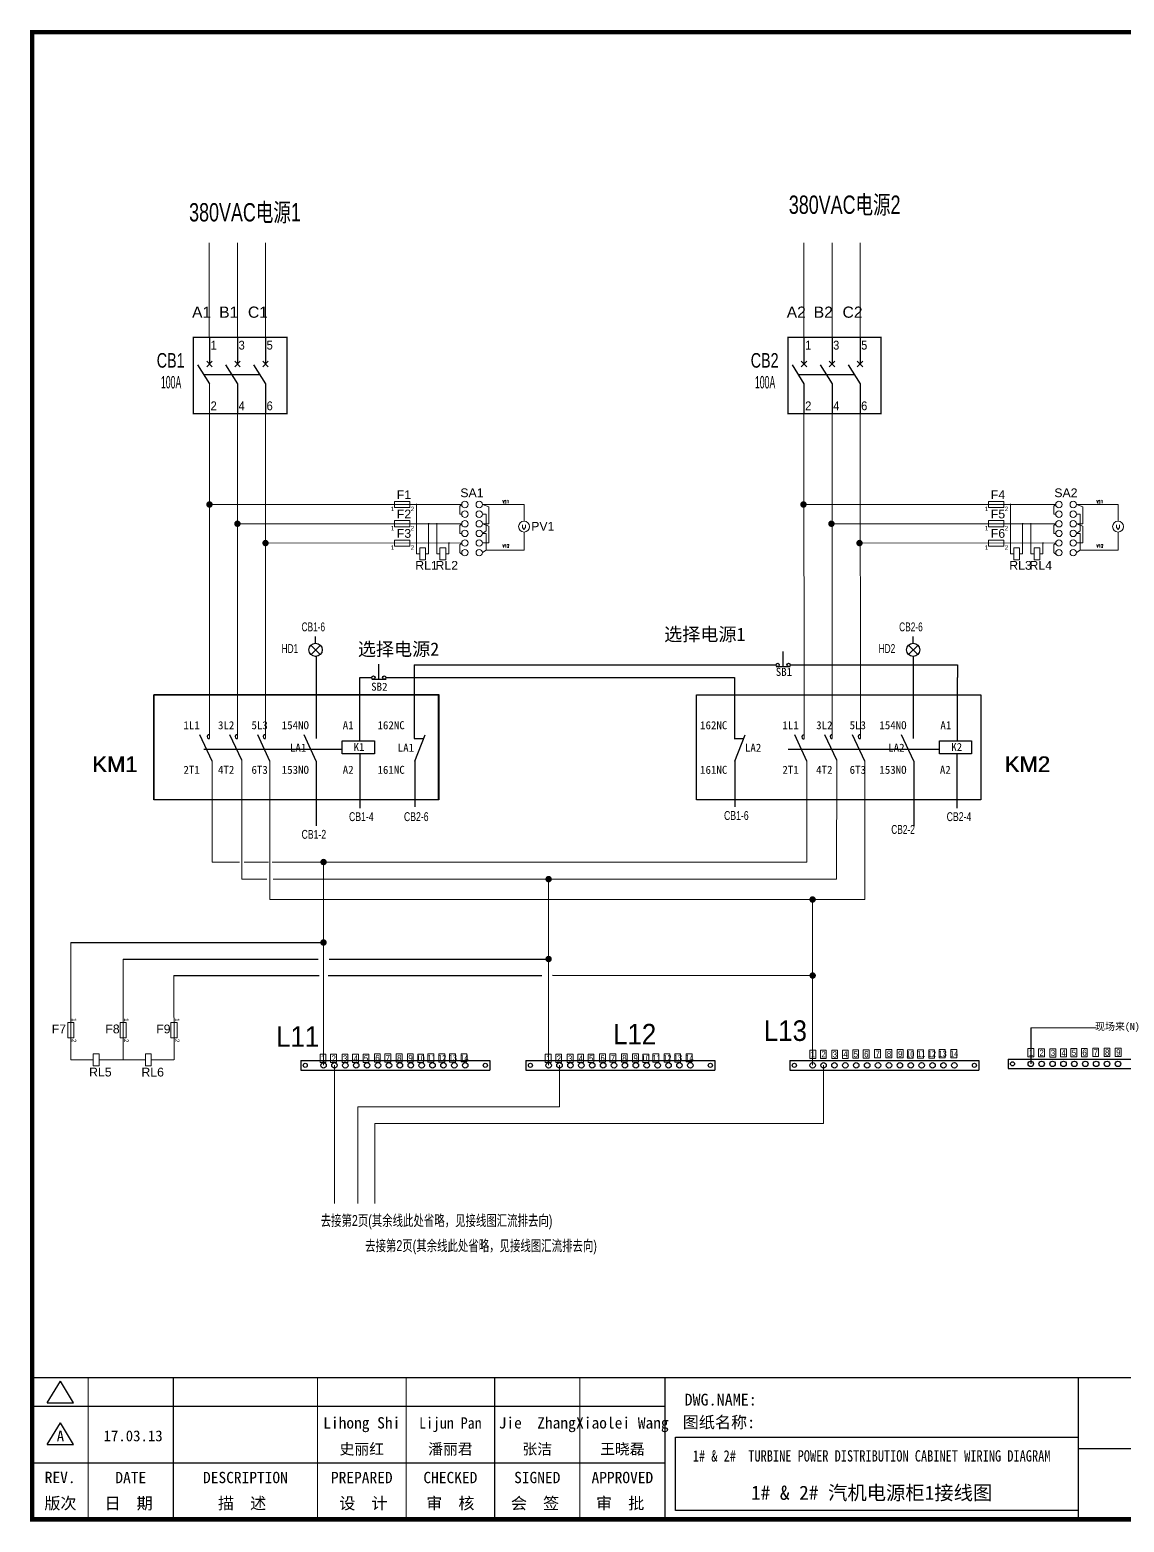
# Model space of a CAD drawing. Extents: x 81444 to 119867, y -54538 to -28747.
# Drawn here: x 91436 to 93753, y -41297 to -38135 of the extents above; entities that cross this region are included whole.
import ezdxf
from ezdxf.enums import TextEntityAlignment as Align
from ezdxf.lldxf.tags import DXFTag

# ---------------------------------------------------------------- set-up
doc = ezdxf.new("R2010")
doc.units = 0
doc.header["$LTSCALE"] = 100
doc.header["$MEASUREMENT"] = 0
for name, color, linetype in [('1', 9, 'Continuous'), ('t', 1, 'Continuous'), ('空气开关', 7, 'Continuous')]:
    doc.layers.add(name, color=color, linetype=linetype)
doc.layers.add('细实线', color=7, linetype='Continuous', lineweight=20)
doc.styles.add('HZ', font='arial.ttf', dxfattribs={"width": 0.7})
doc.styles.add('HZA', font='romans', dxfattribs={"width": 0.75, "bigfont": 'ams_dx'})
doc.styles.get("Standard").update_dxf_attribs({"font": ''})
doc.styles.get('Standard').set_extended_font_data('SimSun')
tags = doc.linetypes.add('WASTE', pattern=[0.375, 0.25, -0.125]).pattern_tags.tags
tags[6:7] = [DXFTag(74, 4), DXFTag(75, 0), DXFTag(340, '0'), DXFTag(46, 1.0), DXFTag(50, 0.0), DXFTag(44, 0.0), DXFTag(45, 0.0)]
tags[4:5] = [DXFTag(74, 4), DXFTag(75, 0), DXFTag(340, '0'), DXFTag(46, 1.0), DXFTag(50, 0.0), DXFTag(44, 0.0), DXFTag(45, 0.0)]

# ---------------------------------------------------------------- blocks, each defined once
blk = doc.blocks.new('图框')
at = {"color": 7}
for p, q in [((2215.6, -2851.6), (2215.6, -3151.6)), ((0, -2911.6), (1340.2, -2911.6)), ((2215.6, -3001.6), (3115.6, -3001.6)), ((0, -3031.6), (1340.2, -3031.6))]:
    blk.add_line(p, q, dxfattribs=at)
at = {"color": 7, "const_width": 3}
blk.add_lwpolyline([(4115.6, -2851.6), (0, -2851.6)], dxfattribs=at)
at = {"layer": 't', "color": 7}
for p, q in [((31.9, -2905), (59.9, -2859.1)), ((87.8, -2905), (59.9, -2859.1)), ((31.9, -2905), (87.8, -2905)), ((31.9, -2993), (59.9, -2947.1)), ((87.8, -2993), (59.9, -2947.1)), ((31.9, -2993), (87.8, -2993))]:
    blk.add_line(p, q, dxfattribs=at)
at = {"layer": 't', "color": 7, "const_width": 9.62}
blk.add_lwpolyline([(4115.6, -3151.6), (4115.6, 0), (0, 0), (0, -3151.6)], close=True, dxfattribs=at)
at = {"layer": 't', "color": 7, "const_width": 2.4}
for points in [[(118.8, -2852.8), (118.8, -3151.6)], [(299.1, -2852.8), (299.1, -3151.6)], [(604.4, -2852.8), (604.4, -3156.4)], [(792, -2852.8), (792, -3156.4)], [(979.6, -2852.8), (979.6, -3156.4)], [(1159.9, -2852.8), (1159.9, -3156.4)], [(1340.2, -2852.8), (1340.2, -3156.4)]]:
    blk.add_lwpolyline(points, dxfattribs=at)
at = {"color": 7, "flags": 8}
for tag, p, height in [('DWG.NAME:', (1381.6, -2910.4), 25), ('PROJECTNAME:', (3125.5, -2912.8), 24), ('PROJECTNAME：', (3339.1, -2913.1), 25), ('DWG.NO.:', (3128.2, -3030.4), 24), ('图纸编号', (3315.4, -3052.4), 24), ('FILENO.:', (3128.7, -3106.1), 24), ('文档号', (3317.7, -3124.1), 24)]:
    blk.add_attdef(tag, p, '', height=height, dxfattribs=at)
for tag, height, p in [('RENLIU', 24, (698.2, -2950.4)), ('SHUFENWANG', 24, (885.8, -2950.4)), ('FANGHOU', 24, (1069.7, -2950.4)), ('DANDANLI', 24, (1250, -2950.4)), ('A', 23, (59.9, -2974.9)), ('设计时间', 23, (213.9, -2974.9)), ('刘仁', 23, (698.2, -3002.2)), ('王姝芬', 23, (885.8, -3002.2)), ('侯方', 23, (1069.7, -3002.2)), ('李丹丹', 23, (1250, -3002.2)), ('#10STATIONONTROLCABINETCOVER', 30, (1777.9, -3017.2)), ('PAGEXOFX', 24, (3953.7, -3039.1)), ('REV.', 24, (59.4, -3063)), ('DATE', 24, (208.9, -3063)), ('DESCRIPTION', 24, (451.7, -3063)), ('PREPARED', 24, (698.2, -3063)), ('CHECKED', 24, (885.8, -3063)), ('SIGNED', 24, (1069.7, -3063)), ('APPROVED', 24, (1250, -3063)), ('图纸名称', 30, (1777.9, -3094.7)), ('第几页共几页', 24, (3953.7, -3114.1))]:
    blk.add_attdef(tag, text='', height=height, dxfattribs=at).set_placement(p, align=Align.MIDDLE)
for tag, p in [('图纸名称:', (1377.8, -2965.9)), ('项目名称：', (3121.6, -2984.3)), ('项目名称：', (3325, -2984.3))]:
    blk.add_attdef(tag, text='', height=25, dxfattribs=at).set_placement(p, align=Align.BOTTOM_LEFT)
at = {"color": 7, "width": 0.8, "flags": 8}
blk.add_attdef('HANGZHOUHOLLYSYSAUTOMATIONCO.,LTD.', text='', height=24, dxfattribs=at).set_placement((2770.1, -3045.7), align=Align.MIDDLE)
at = {"layer": 't', "color": 7}
for s, p in [('版次', (59.9, -3117.6)), ('日  期', (204.2, -3117.6)), ('描  述', (444.5, -3117.6)), ('设  计', (701.5, -3117.6)), ('审  核', (885.6, -3117.6)), ('会  签', (1065, -3117.6)), ('审  批', (1245.3, -3117.6))]:
    blk.add_text(s, height=25, dxfattribs=at).set_placement(p, align=Align.MIDDLE_CENTER)

msp = doc.modelspace()

# ---------------------------------------------------------------- linework, layer by layer
for p, q in [((91816, -38786), (91816, -38842.9)), ((91875.3, -38786), (91875.3, -38842.9)), ((91934.7, -38786.1), (91934.7, -38842.9)), ((93075.2, -38786), (93075.2, -38842.9)), ((93134.6, -38786), (93134.6, -38842.9)), ((93193.9, -38786.1), (93193.9, -38842.9)), ((91791, -38844.4), (91816, -38885.1)), ((91810.2, -38848.7), (91821.8, -38837.1)), ((91810.2, -38837.1), (91821.8, -38848.7)), ((91850.3, -38844.4), (91875.3, -38885.1)), ((91869.5, -38848.7), (91881.2, -38837.1)), ((91869.5, -38837.1), (91881.2, -38848.7)), ((91909.6, -38844.4), (91934.7, -38885.1)), ((91928.9, -38848.7), (91940.5, -38837.1)), ((91928.9, -38837.1), (91940.5, -38848.7)), ((93050.2, -38844.4), (93075.2, -38885.1)), ((93069.4, -38848.7), (93081.1, -38837.1)), ((93069.4, -38837.1), (93081.1, -38848.7)), ((93109.5, -38844.4), (93134.6, -38885.1)), ((93128.7, -38848.7), (93140.4, -38837.1)), ((93128.7, -38837.1), (93140.4, -38848.7)), ((93168.9, -38844.4), (93193.9, -38885.1)), ((93188.1, -38848.7), (93199.7, -38837.1)), ((93188.1, -38837.1), (93199.7, -38848.7)), ((91875.3, -38885.1), (91875.3, -38948.2)), ((91934.7, -38885.1), (91934.7, -38948.2)), ((93075.2, -38885.1), (93075.2, -38948.2)), ((93134.6, -38885.1), (93134.6, -38948.2)), ((93193.9, -38885.1), (93193.9, -38948.2)), ((92041, -39434.6), (92041, -39420.2)), ((93306.7, -39434.6), (93306.7, -39420.2)), ((92031, -39438.7), (92050.9, -39458.4)), ((92051, -39438.9), (92031.2, -39458.7)), ((92042, -39462.6), (92042, -39636.4)), ((93031.1, -39484.1), (93031.1, -39452.1)), ((93296.7, -39438.7), (93316.6, -39458.4)), ((93316.7, -39438.9), (93296.9, -39458.7)), ((93306.6, -39462.6), (93306.6, -39636.5)), ((92174.9, -39510.7), (92174.9, -39478.8)), ((92249.4, -39480.4), (92249.4, -39636.5)), ((92249.4, -39480.4), (93016, -39480.5)), ((93016.2, -39484.1), (93046.2, -39484.1)), ((93046.1, -39480.4), (93400.1, -39480.4)), ((93400.1, -39480.4), (93400.1, -39507.1)), ((92134.4, -39641.3), (92134.4, -39507.1)), ((92134.4, -39507.1), (92159.8, -39507.1)), ((92160, -39510.7), (92190, -39510.7)), ((92190, -39507.2), (92928.4, -39507.2)), ((92191.1, -39507.1), (92883.8, -39507.1)), ((92928.4, -39507.1), (92928.4, -39636.4)), ((93400.1, -39641.3), (93400.1, -39507.1)), ((91821.6, -39684.6), (91795.8, -39628.3)), ((91884.7, -39682), (91859.3, -39628.4)), ((91944.2, -39684.6), (91918.4, -39628.3)), ((92042.2, -39684.6), (92016.4, -39628.3)), ((92249.4, -39636.5), (92268.8, -39636.5)), ((92250.6, -39636.4), (92269.9, -39636.4)), ((92250.8, -39684.6), (92273.2, -39628.3)), ((92927.2, -39636.5), (92946.6, -39636.5)), ((92928.4, -39636.4), (92947.7, -39636.4)), ((92928.6, -39684.6), (92951, -39628.3)), ((93081.5, -39684.7), (93055.6, -39628.4)), ((93144.5, -39682), (93119.3, -39628.8)), ((93204.1, -39684.7), (93178.3, -39628.4)), ((93307.9, -39684.6), (93282.1, -39628.3)), ((92042.2, -39684.6), (92042.2, -39821.2)), ((92134.4, -39669), (92134.4, -39783.9)), ((92250.8, -39684.6), (92250.8, -39781.1)), ((92928.6, -39684.6), (92928.6, -39781.5)), ((93307.9, -39684.6), (93307.9, -39822.4)), ((93399, -39669), (93399, -39784)), ((93555.5, -40249.7), (93555.5, -40325.9))]:
    msp.add_line(p, q)
at = {"color": 7, "lineweight": 15}
for p, q in [((92350.3, -39140.5), (92346.6, -39144)), ((92346.6, -39144), (92346.6, -39160.9)), ((92394.4, -39140.5), (92407.8, -39145.7)), ((92394.4, -39140.5), (92439.4, -39140.5)), ((92407.8, -39145.7), (92407.8, -39181.3)), ((92444.6, -39140.5), (92482.3, -39140.5)), ((92482.3, -39140.5), (92482.3, -39176)), ((93608.4, -39140.5), (93604.6, -39144)), ((93604.6, -39144), (93604.6, -39160.9)), ((93652.4, -39140.5), (93665.9, -39145.7)), ((93652.4, -39140.5), (93697.4, -39140.5)), ((93665.9, -39145.7), (93665.9, -39181.3)), ((93702.7, -39140.5), (93740.3, -39140.5)), ((93740.3, -39140.5), (93740.3, -39176)), ((92350.3, -39160.9), (92346.6, -39160.9)), ((92350.3, -39181.3), (92346.6, -39184.8)), ((92394.4, -39160.9), (92402.4, -39160.9)), ((92394.4, -39181.3), (92407.8, -39186.5)), ((92394.4, -39181.3), (92407.8, -39181.3)), ((92402.4, -39160.9), (92402.4, -39196.6)), ((93608.4, -39160.9), (93604.6, -39160.9)), ((93608.4, -39181.3), (93604.6, -39184.8)), ((93652.4, -39160.9), (93660.4, -39160.9)), ((93652.4, -39181.3), (93665.9, -39186.5)), ((93652.4, -39181.3), (93665.9, -39181.3)), ((93660.4, -39160.9), (93660.4, -39196.6)), ((92346.6, -39184.8), (92346.6, -39201.7)), ((92350.3, -39201.7), (92346.6, -39201.7)), ((92402.4, -39196.6), (92394.4, -39201.7)), ((92394.4, -39201.7), (92402.4, -39201.7)), ((92402.4, -39201.7), (92402.4, -39237.4)), ((92407.8, -39186.5), (92407.8, -39222.1)), ((92479, -39183.8), (92479, -39189.6)), ((92479, -39189.6), (92482.2, -39193.6)), ((92482.2, -39193.6), (92485.5, -39189.6)), ((92482.3, -39199), (92482.3, -39237.4)), ((92485.5, -39189.6), (92485.5, -39183.8)), ((93604.6, -39184.8), (93604.6, -39201.7)), ((93608.4, -39201.7), (93604.6, -39201.7)), ((93660.4, -39196.6), (93652.4, -39201.7)), ((93652.4, -39201.7), (93660.4, -39201.7)), ((93660.4, -39201.7), (93660.4, -39237.4)), ((93665.9, -39186.5), (93665.9, -39222.1)), ((93737, -39183.8), (93737, -39189.6)), ((93737, -39189.6), (93740.3, -39193.6)), ((93740.3, -39193.6), (93743.6, -39189.6)), ((93740.3, -39199), (93740.3, -39237.4)), ((93743.6, -39189.6), (93743.6, -39183.8)), ((92350.3, -39222.1), (92346.6, -39225.7)), ((92346.6, -39225.7), (92346.6, -39242.6)), ((92394.4, -39222.1), (92407.8, -39222.1)), ((92402.4, -39237.4), (92394.4, -39242.6)), ((92402.4, -39237.4), (92439.4, -39237.4)), ((92439.4, -39237.4), (92482.3, -39237.4)), ((93608.4, -39222.1), (93604.6, -39225.7)), ((93604.6, -39225.7), (93604.6, -39242.6)), ((93652.4, -39222.1), (93665.9, -39222.1)), ((93660.4, -39237.4), (93652.4, -39242.6)), ((93660.4, -39237.4), (93697.4, -39237.4)), ((93697.4, -39237.4), (93740.3, -39237.4))]:
    msp.add_line(p, q, dxfattribs=at)
at = {"ltscale": 5}
for p, q in [((92444.6, -39140.5), (92439.4, -39140.5)), ((93702.7, -39140.5), (93697.4, -39140.5))]:
    msp.add_line(p, q, dxfattribs=at)
at = {"color": 3, "lineweight": 15}
for p, q in [((91875.4, -39181.3), (92350.3, -39181.3)), ((93133.4, -39181.3), (93608.4, -39181.3))]:
    msp.add_line(p, q, dxfattribs=at)
at = {"color": 1, "lineweight": 15}
for p, q in [((91934.7, -39222.2), (92350.3, -39222.1)), ((93192.7, -39222.2), (93608.4, -39222.1))]:
    msp.add_line(p, q, dxfattribs=at)
at = {"linetype": 'WASTE', "ltscale": 4}
for p, q in [((91804.2, -39659), (92095.9, -39659)), ((93041.9, -39659), (93361.6, -39659))]:
    msp.add_line(p, q, dxfattribs=at)
at = {"color": 2}
msp.add_line((91522.5, -40068.8), (92057.6, -40068.7), dxfattribs=at)
at = {"color": 3}
for p, q in [((91633.5, -40103.8), (92046.1, -40103.8)), ((92069.9, -40103.8), (92534.4, -40103.7))]:
    msp.add_line(p, q, dxfattribs=at)
at = {"color": 1}
for p, q in [((91741, -40138.9), (92048.3, -40138.8)), ((92067.7, -40138.8), (92519.9, -40138.8)), ((92542.5, -40137.8), (93090.2, -40138.7))]:
    msp.add_line(p, q, dxfattribs=at)
at = {"color": 6}
for p, q in [((92009.7, -40319), (92409.7, -40319)), ((92009.7, -40319), (92009.7, -40339)), ((92409.7, -40319), (92409.7, -40339)), ((92486.4, -40319), (92886.4, -40319)), ((92486.4, -40319), (92486.4, -40339)), ((92886.4, -40319), (92886.4, -40339)), ((92886.4, -40319), (92886.4, -40339)), ((93045.6, -40319), (93445.6, -40319)), ((93045.6, -40319), (93045.6, -40339)), ((93445.6, -40319), (93445.6, -40339)), ((93445.6, -40319), (93445.6, -40339)), ((93507.5, -40315.9), (93907.5, -40315.9)), ((93507.5, -40315.9), (93507.5, -40335.9)), ((92009.7, -40339), (92409.7, -40339)), ((92486.4, -40339), (92886.4, -40339)), ((93045.6, -40339), (93445.6, -40339)), ((93507.5, -40335.9), (93907.5, -40335.9))]:
    msp.add_line(p, q, dxfattribs=at)
at = {"color": 4, "linetype": 'WASTE'}
for points in [[(91698.1, -39543.6), (92300.6, -39543.6), (92300.6, -39766.6), (91698.1, -39766.6)], [(91699.2, -39543.5), (92301.7, -39543.5), (92301.7, -39766.5), (91699.2, -39766.5)], [(92847.4, -39543.6), (93449.9, -39543.6), (93449.9, -39766.6), (92847.4, -39766.6)]]:
    msp.add_lwpolyline(points, close=True, dxfattribs=at)
for points in [[(92097.4, -39641.3), (92165.7, -39641.3), (92165.7, -39669), (92097.4, -39669)], [(93362, -39641.3), (93430.3, -39641.3), (93430.3, -39669), (93362, -39669)]]:
    msp.add_lwpolyline(points, close=True)
at = {"color": 1}
msp.add_lwpolyline([(92803.1, -41117.1), (93655.6, -41117.1), (93655.6, -41272.1), (92803.1, -41272.1)], close=True, dxfattribs=at)
at = {"color": 7, "lineweight": 15}
for centre, radius in [((92357.2, -39140.5), 6.88), ((92387.5, -39140.5), 6.88), ((93615.3, -39140.5), 6.88), ((93645.5, -39140.5), 6.88), ((92357.2, -39160.9), 6.88), ((92357.2, -39181.3), 6.88), ((92387.5, -39160.9), 6.88), ((92387.5, -39181.3), 6.88), ((92482.3, -39187.5), 11.5), ((93615.3, -39160.9), 6.88), ((93615.3, -39181.3), 6.88), ((93645.5, -39160.9), 6.88), ((93645.5, -39181.3), 6.88), ((93740.3, -39187.5), 11.5), ((92357.2, -39201.7), 6.88), ((92387.5, -39201.7), 6.88), ((93615.3, -39201.7), 6.88), ((93645.5, -39201.7), 6.88), ((92357.2, -39222.1), 6.88), ((92357.2, -39242.6), 6.88), ((92387.5, -39222.1), 6.88), ((92387.5, -39242.6), 6.88), ((93615.3, -39222.1), 6.88), ((93615.3, -39242.6), 6.88), ((93645.5, -39222.1), 6.88), ((93645.5, -39242.6), 6.88)]:
    msp.add_circle(centre, radius, dxfattribs=at)
for centre, radius in [((92040.9, -39448.6), 14), ((93306.6, -39448.6), 14), ((93019.5, -39480.5), 3.52), ((93042.6, -39480.5), 3.52), ((92163.4, -39507.2), 3.52), ((92186.4, -39507.2), 3.52)]:
    msp.add_circle(centre, radius)
at = {"color": 6}
for centre, radius in [((93555.5, -40325.9), 5.81), ((93578.6, -40325.9), 5.81), ((93578.6, -40325.9), 5.81), ((93601.7, -40325.9), 5.81), ((93601.7, -40325.9), 5.81), ((93624.8, -40325.9), 5.81), ((93624.8, -40325.9), 5.81), ((93647.9, -40325.9), 5.81), ((93647.9, -40325.9), 5.81), ((93671, -40325.9), 5.81), ((93671, -40325.9), 5.81), ((93694, -40325.9), 5.81), ((93694, -40325.9), 5.81), ((93717.1, -40325.9), 5.81), ((93717.1, -40325.9), 5.81), ((93740.2, -40325.9), 5.81), ((93740.2, -40325.9), 5.81), ((92019, -40329), 4.36), ((92019, -40329), 4.36), ((92057.7, -40329), 5.81), ((92080.8, -40329), 5.81), ((92080.8, -40329), 5.81), ((92103.8, -40329), 5.81), ((92103.8, -40329), 5.81), ((92126.9, -40329), 5.81), ((92126.9, -40329), 5.81), ((92150, -40329), 5.81), ((92150, -40329), 5.81), ((92173.1, -40329), 5.81), ((92173.1, -40329), 5.81), ((92196.2, -40329), 5.81), ((92196.2, -40329), 5.81), ((92219.3, -40329), 5.81), ((92219.3, -40329), 5.81), ((92242.4, -40329), 5.81), ((92242.4, -40329), 5.81), ((92265.5, -40329), 5.81), ((92265.5, -40329), 5.81), ((92288.5, -40329), 5.81), ((92288.5, -40329), 5.81), ((92311.6, -40329), 5.81), ((92311.6, -40329), 5.81), ((92334.7, -40329), 5.81), ((92334.7, -40329), 5.81), ((92357.8, -40329), 5.81), ((92400.3, -40329), 4.36), ((92400.3, -40329), 4.36), ((92495.8, -40329), 4.36), ((92495.8, -40329), 4.36), ((92534.4, -40329), 5.81), ((92557.5, -40329), 5.81), ((92557.5, -40329), 5.81), ((92580.6, -40329), 5.81), ((92580.6, -40329), 5.81), ((92603.7, -40329), 5.81), ((92603.7, -40329), 5.81), ((92626.8, -40329), 5.81), ((92626.8, -40329), 5.81), ((92649.9, -40329), 5.81), ((92649.9, -40329), 5.81), ((92672.9, -40329), 5.81), ((92672.9, -40329), 5.81), ((92696, -40329), 5.81), ((92696, -40329), 5.81), ((92719.1, -40329), 5.81), ((92719.1, -40329), 5.81), ((92742.2, -40329), 5.81), ((92742.2, -40329), 5.81), ((92765.3, -40329), 5.81), ((92765.3, -40329), 5.81), ((92788.4, -40329), 5.81), ((92788.4, -40329), 5.81), ((92811.5, -40329), 5.81), ((92811.5, -40329), 5.81), ((92834.6, -40329), 5.81), ((92877, -40329), 4.36), ((92877, -40329), 4.36), ((93054.9, -40329), 4.36), ((93054.9, -40329), 4.36), ((93093.6, -40329), 5.81), ((93116.7, -40329), 5.81), ((93116.7, -40329), 5.81), ((93139.7, -40329), 5.81), ((93139.7, -40329), 5.81), ((93162.8, -40329), 5.81), ((93162.8, -40329), 5.81), ((93185.9, -40329), 5.81), ((93185.9, -40329), 5.81), ((93209, -40329), 5.81), ((93209, -40329), 5.81), ((93232.1, -40329), 5.81), ((93232.1, -40329), 5.81), ((93255.2, -40329), 5.81), ((93255.2, -40329), 5.81), ((93278.3, -40329), 5.81), ((93278.3, -40329), 5.81), ((93301.4, -40329), 5.81), ((93301.4, -40329), 5.81), ((93324.4, -40329), 5.81), ((93324.4, -40329), 5.81), ((93347.5, -40329), 5.81), ((93347.5, -40329), 5.81), ((93370.6, -40329), 5.81), ((93370.6, -40329), 5.81), ((93393.7, -40329), 5.81), ((93436.2, -40329), 4.36), ((93436.2, -40329), 4.36), ((93516.9, -40325.9), 4.36), ((93516.9, -40325.9), 4.36)]:
    msp.add_circle(centre, radius, dxfattribs=at)
for centre in [(91815.4, -39632.4), (91874.8, -39632.4), (91934.1, -39632.4), (93074.7, -39633.2), (93134.6, -39632.5), (93194, -39632.4)]:
    msp.add_arc(centre, 4.15, 81.3124, 278.6876)
at = {"layer": '空气开关'}
for p, q in [((91803.5, -38864.7), (91922.2, -38864.7)), ((93062.7, -38864.7), (93181.4, -38864.7))]:
    msp.add_line(p, q, dxfattribs=at)
at = {"layer": '空气开关', "const_width": 2.5}
for points in [[(91782, -38786.1), (91980.2, -38786.1), (91980.2, -38948.2), (91782, -38948.2)], [(93041.2, -38786.1), (93238.2, -38786.1), (93238.2, -38948.2), (93041.2, -38948.2)]]:
    msp.add_lwpolyline(points, close=True, dxfattribs=at)
at = {"layer": '细实线', "color": 2}
for p, q in [((91815.8, -38585.8), (91815.8, -38785.9)), ((93075, -38585.8), (93075, -38785.9)), ((91816, -38948.2), (91816.1, -39636.5)), ((93075.2, -38948.2), (93075.3, -39637.3)), ((92350.3, -39140.5), (91816, -39140.5)), ((93608.4, -39140.5), (93074.1, -39140.5)), ((91821.6, -39684.7), (91821.6, -39898.2)), ((93081.5, -39684.7), (93081.5, -39898.2)), ((91879.7, -39898.2), (91821.6, -39898.2)), ((91941, -39898.2), (91889.3, -39898.2)), ((92598.1, -39898.2), (91948.8, -39898.2)), ((92057.7, -40329), (92057.6, -39898.2)), ((93081.5, -39898.2), (92598.9, -39898.2)), ((91522.5, -40068.8), (91522.5, -40317.4)), ((92080.8, -40329), (92080.8, -40621.9))]:
    msp.add_line(p, q, dxfattribs=at)
at = {"layer": '细实线', "color": 3}
for p, q in [((91875.3, -38585.7), (91875.3, -38785.9)), ((93134.6, -38585.7), (93134.6, -38785.9)), ((91875.3, -38948.2), (91875.4, -39636.5)), ((93134.6, -38948.2), (93135.2, -39636.6)), ((91884.7, -39682), (91884.6, -39934.4)), ((93144.5, -39682), (93144.4, -39934.4)), ((91937.5, -39934.4), (91884.6, -39934.4)), ((92598.9, -39934.4), (91951.3, -39934.4)), ((92534.4, -40329), (92534.4, -39934.4)), ((93144.4, -39934.4), (92598.9, -39934.4)), ((91633.5, -40103.8), (91633.4, -40317.4)), ((92557.5, -40329), (92557.5, -40417.3)), ((92557.5, -40417.3), (92130.3, -40417.3)), ((92130.3, -40417.3), (92130.3, -40621.9))]:
    msp.add_line(p, q, dxfattribs=at)
at = {"layer": '细实线', "color": 1}
for p, q in [((91934.7, -38585.9), (91934.7, -38786.1)), ((93193.9, -38585.9), (93193.9, -38786.1)), ((91934.7, -38948.2), (91934.8, -39635.9)), ((93193.9, -38948.2), (93194.6, -39636.5)), ((91944.2, -39684.7), (91944.2, -39977.6)), ((93204.1, -39684.7), (93204.1, -39977.6)), ((92598.8, -39977.6), (91944.2, -39977.6)), ((93204.1, -39977.6), (92598.9, -39977.6)), ((93093.6, -40329), (93093.5, -39977.6)), ((91741, -40138.9), (91741.1, -40317.5)), ((93116.7, -40329), (93116.7, -40452.3)), ((93116.7, -40452.3), (92166.6, -40452.3)), ((92166.6, -40452.3), (92166.6, -40621.9))]:
    msp.add_line(p, q, dxfattribs=at)
at = {"layer": '细实线', "color": 0}
for p, q in [((91816, -38885.1), (91816, -38948.2)), ((92280.3, -39245.3), (92280.3, -39181.3)), ((93538.3, -39245.3), (93538.3, -39181.3)), ((92323.2, -39245.3), (92323.2, -39222.1)), ((93581.2, -39245.3), (93581.2, -39222.1)), ((91633.4, -40317.4), (91582.2, -40317.4)), ((91741, -40317.5), (91693, -40317.4))]:
    msp.add_line(p, q, dxfattribs=at)
at = {"layer": '细实线', "color": 7}
for p, q in [((92254.4, -39140.5), (92254.4, -39245.3)), ((93512.5, -39140.5), (93512.5, -39245.3)), ((92297.8, -39181.4), (92297.8, -39245.3)), ((93555.8, -39181.4), (93555.8, -39245.3))]:
    msp.add_line(p, q, dxfattribs=at)
at = {"layer": '细实线'}
for p, q in [((92261.5, -39245.3), (92254.4, -39245.3)), ((92280.3, -39245.3), (92273.7, -39245.3)), ((92304.3, -39245.3), (92297.8, -39245.3)), ((92323.2, -39245.3), (92316.6, -39245.3)), ((92346.6, -39242.6), (92352.8, -39247.8)), ((93519.5, -39245.3), (93512.5, -39245.3)), ((93538.3, -39245.3), (93531.8, -39245.3)), ((93562.4, -39245.3), (93555.8, -39245.3)), ((93581.2, -39245.3), (93574.6, -39245.3)), ((93604.6, -39242.6), (93610.8, -39247.8)), ((93693.7, -40249.7), (93555.5, -40249.7)), ((91569.9, -40317.4), (91522.5, -40317.4)), ((91680.8, -40317.4), (91633.4, -40317.4))]:
    msp.add_line(p, q, dxfattribs=at)
at = {"layer": '细实线', "color": 7}
for points, const_width in [([(91812.7, -39140.5, 1), (91819.5, -39140.5, 1)], 6.8), ([(92254.4, -39141.3, 1), (92254.4, -39139.6, 1)], 1.69), ([(93070.7, -39140.5, 1), (93077.5, -39140.5, 1)], 6.8), ([(93512.5, -39141.3, 1), (93512.5, -39139.6, 1)], 1.69), ([(91872, -39181.3, 1), (91878.8, -39181.3, 1)], 6.8), ([(92280.3, -39182.2, 1), (92280.3, -39180.5, 1)], 1.69), ([(92297.8, -39182.3, 1), (92297.8, -39180.6, 1)], 1.69), ([(93130, -39181.3, 1), (93136.8, -39181.3, 1)], 6.8), ([(93538.3, -39182.2, 1), (93538.3, -39180.5, 1)], 1.69), ([(93555.8, -39182.3, 1), (93555.8, -39180.6, 1)], 1.69), ([(91931.4, -39222.2, 1), (91938.2, -39222.2, 1)], 6.8), ([(92323.2, -39223, 1), (92323.2, -39221.3, 1)], 1.69), ([(93189.4, -39222.2, 1), (93196.2, -39222.2, 1)], 6.8), ([(93581.2, -39223, 1), (93581.2, -39221.3, 1)], 1.69), ([(92054.3, -39898.2, 1), (92061.1, -39898.2, 1)], 6.8), ([(92531, -39934.4, 1), (92537.8, -39934.4, 1)], 6.8), ([(93090.1, -39977.6, 1), (93096.9, -39977.6, 1)], 6.8), ([(92054.3, -40068.7, 1), (92061.1, -40068.7, 1)], 6.8), ([(92531, -40103.7, 1), (92537.8, -40103.7, 1)], 6.8), ([(93090.2, -40138.7, 1), (93097, -40138.7, 1)], 6.8)]:
    msp.add_lwpolyline(points, format="xyb", close=True, dxfattribs=dict(at, const_width=const_width))
at = {"layer": '细实线', "color": 0}
for points in [[(92208.1, -39133.9), (92240.2, -39133.9), (92240.2, -39147.1), (92208.1, -39147.1)], [(93466.1, -39133.9), (93498.3, -39133.9), (93498.3, -39147.1), (93466.1, -39147.1)], [(92208.1, -39174.7), (92240.2, -39174.7), (92240.2, -39187.9), (92208.1, -39187.9)], [(93466.1, -39174.7), (93498.3, -39174.7), (93498.3, -39187.9), (93466.1, -39187.9)], [(92208.1, -39215.8), (92240.2, -39215.8), (92240.2, -39229), (92208.1, -39229)], [(93466.1, -39215.8), (93498.3, -39215.8), (93498.3, -39229), (93466.1, -39229)], [(91529.1, -40238.4), (91529.1, -40270.5), (91515.9, -40270.5), (91515.9, -40238.4)], [(91639.9, -40238.4), (91639.9, -40270.5), (91626.7, -40270.5), (91626.7, -40238.4)], [(91747.6, -40238.4), (91747.6, -40270.5), (91734.4, -40270.5), (91734.4, -40238.4)]]:
    msp.add_lwpolyline(points, close=True, dxfattribs=at)
at = {"layer": '细实线'}
for points in [[(92261.5, -39232.6), (92261.5, -39258), (92273.7, -39258), (92273.7, -39232.6)], [(92304.3, -39232.6), (92304.3, -39258), (92316.6, -39258), (92316.6, -39232.6)], [(93519.5, -39232.6), (93519.5, -39258), (93531.8, -39258), (93531.8, -39232.6)], [(93562.4, -39232.6), (93562.4, -39258), (93574.6, -39258), (93574.6, -39232.6)], [(91582.2, -40304.6), (91582.2, -40330.1), (91569.9, -40330.1), (91569.9, -40304.6)], [(91693, -40304.7), (91693, -40330.2), (91680.8, -40330.2), (91680.8, -40304.7)]]:
    msp.add_lwpolyline(points, close=True, dxfattribs=at)
at = {"layer": '细实线', "color": 7}
for points in [[(92050.4, -40305.3), (92062.9, -40305.3), (92062.9, -40322.9), (92050.4, -40322.9)], [(92072.8, -40305.5), (92085.3, -40305.5), (92085.3, -40323.1), (92072.8, -40323.1)], [(92096.9, -40305.7), (92109.3, -40305.7), (92109.3, -40323.3), (92096.9, -40323.3)], [(92119.4, -40305.6), (92131.8, -40305.6), (92131.8, -40323.1), (92119.4, -40323.1)], [(92141.3, -40305.1), (92153.7, -40305.1), (92153.7, -40322.7), (92141.3, -40322.7)], [(92165.4, -40304.5), (92177.9, -40304.5), (92177.9, -40322.1), (92165.4, -40322.1)], [(92187.5, -40304.6), (92200, -40304.6), (92200, -40322.1), (92187.5, -40322.1)], [(92211.6, -40304.6), (92224.1, -40304.6), (92224.1, -40322.2), (92211.6, -40322.2)], [(92235.4, -40304.6), (92247.8, -40304.6), (92247.8, -40322.1), (92235.4, -40322.1)], [(92257.1, -40305.2), (92269.6, -40305.2), (92269.6, -40322.8), (92257.1, -40322.8)], [(92278.6, -40304.8), (92291.1, -40304.8), (92291.1, -40322.4), (92278.6, -40322.4)], [(92302.1, -40304.8), (92314.5, -40304.8), (92314.5, -40322.4), (92302.1, -40322.4)], [(92324.6, -40304.4), (92337.1, -40304.4), (92337.1, -40322), (92324.6, -40322)], [(92348.9, -40304.3), (92361.4, -40304.3), (92361.4, -40321.8), (92348.9, -40321.8)], [(92527.2, -40305.3), (92539.6, -40305.3), (92539.6, -40322.9), (92527.2, -40322.9)], [(92549.6, -40305.5), (92562, -40305.5), (92562, -40323.1), (92549.6, -40323.1)], [(92573.6, -40305.7), (92586.1, -40305.7), (92586.1, -40323.3), (92573.6, -40323.3)], [(92596.1, -40305.6), (92608.6, -40305.6), (92608.6, -40323.1), (92596.1, -40323.1)], [(92618, -40305.1), (92630.5, -40305.1), (92630.5, -40322.7), (92618, -40322.7)], [(92642.2, -40304.5), (92654.6, -40304.5), (92654.6, -40322.1), (92642.2, -40322.1)], [(92664.3, -40304.6), (92676.7, -40304.6), (92676.7, -40322.1), (92664.3, -40322.1)], [(92688.4, -40304.6), (92700.8, -40304.6), (92700.8, -40322.2), (92688.4, -40322.2)], [(92712.1, -40304.6), (92724.6, -40304.6), (92724.6, -40322.1), (92712.1, -40322.1)], [(92733.9, -40305.2), (92746.3, -40305.2), (92746.3, -40322.8), (92733.9, -40322.8)], [(92755.4, -40304.8), (92767.8, -40304.8), (92767.8, -40322.4), (92755.4, -40322.4)], [(92778.8, -40304.8), (92791.3, -40304.8), (92791.3, -40322.4), (92778.8, -40322.4)], [(92801.4, -40304.4), (92813.8, -40304.4), (92813.8, -40322), (92801.4, -40322)], [(92825.7, -40304.3), (92838.1, -40304.3), (92838.1, -40321.8), (92825.7, -40321.8)], [(93087.6, -40296.6), (93100.1, -40296.6), (93100.1, -40314.2), (93087.6, -40314.2)], [(93110.1, -40296.8), (93122.5, -40296.8), (93122.5, -40314.4), (93110.1, -40314.4)], [(93134.1, -40297), (93146.5, -40297), (93146.5, -40314.6), (93134.1, -40314.6)], [(93156.6, -40296.8), (93169, -40296.8), (93169, -40314.4), (93156.6, -40314.4)], [(93178.5, -40296.4), (93190.9, -40296.4), (93190.9, -40314), (93178.5, -40314)], [(93200.8, -40296.2), (93213.3, -40296.2), (93213.3, -40313.8), (93200.8, -40313.8)], [(93224.8, -40295.8), (93237.2, -40295.8), (93237.2, -40313.4), (93224.8, -40313.4)], [(93248.8, -40295.8), (93261.3, -40295.8), (93261.3, -40313.4), (93248.8, -40313.4)], [(93272.6, -40295.8), (93285, -40295.8), (93285, -40313.4), (93272.6, -40313.4)], [(93294.3, -40296.5), (93306.8, -40296.5), (93306.8, -40314.1), (93294.3, -40314.1)], [(93315.8, -40296.1), (93328.3, -40296.1), (93328.3, -40313.6), (93315.8, -40313.6)], [(93339.3, -40296.1), (93351.7, -40296.1), (93351.7, -40313.6), (93339.3, -40313.6)], [(93361.8, -40295.7), (93374.3, -40295.7), (93374.3, -40313.2), (93361.8, -40313.2)], [(93386.1, -40295.5), (93398.6, -40295.5), (93398.6, -40313.1), (93386.1, -40313.1)], [(93549.6, -40293.5), (93562, -40293.5), (93562, -40311.1), (93549.6, -40311.1)], [(93572, -40293.7), (93584.5, -40293.7), (93584.5, -40311.2), (93572, -40311.2)], [(93596, -40293.9), (93608.5, -40293.9), (93608.5, -40311.4), (93596, -40311.4)], [(93618.5, -40293.7), (93631, -40293.7), (93631, -40311.3), (93618.5, -40311.3)], [(93640.4, -40293.3), (93652.9, -40293.3), (93652.9, -40310.9), (93640.4, -40310.9)], [(93662.8, -40293.1), (93675.2, -40293.1), (93675.2, -40310.7), (93662.8, -40310.7)], [(93686.7, -40292.7), (93699.2, -40292.7), (93699.2, -40310.3), (93686.7, -40310.3)], [(93710.8, -40292.7), (93723.2, -40292.7), (93723.2, -40310.3), (93710.8, -40310.3)], [(93734.5, -40292.7), (93747, -40292.7), (93747, -40310.3), (93734.5, -40310.3)]]:
    msp.add_lwpolyline(points, close=True, dxfattribs=at)

# ---------------------------------------------------------------- block references
at = {"color": 1}
ref = msp.add_blockref('图框', (91440.6, -38139.5), dxfattribs=at)
ref.add_attrib('图纸名称', '1# & 2# 汽机电源柜1接线图', dxfattribs={"color": 7, "height": 30, "flags": 8}).set_placement((93218.5, -41234.2), align=Align.MIDDLE)
ref.add_attrib('刘仁', '史丽红', dxfattribs={"color": 7, "height": 23, "flags": 8}).set_placement((92138.7, -41141.7), align=Align.MIDDLE)
ref.add_attrib('王姝芬', '潘丽君', dxfattribs={"color": 7, "height": 23, "flags": 8}).set_placement((92326.3, -41141.7), align=Align.MIDDLE)
ref.add_attrib('侯方', '张洁', dxfattribs={"color": 7, "height": 23, "flags": 8}).set_placement((92510.3, -41141.7), align=Align.MIDDLE)
ref.add_attrib('李丹丹', '王晓磊', dxfattribs={"color": 7, "height": 23, "flags": 8}).set_placement((92690.6, -41141.7), align=Align.MIDDLE)
ref.add_attrib('设计时间', '17.03.13', dxfattribs={"color": 7, "height": 23, "flags": 8}).set_placement((91654.4, -41114.4), align=Align.MIDDLE)
ref.add_attrib('A', 'A', dxfattribs={"color": 7, "height": 23, "flags": 8}).set_placement((91500.5, -41114.4), align=Align.MIDDLE)
ref.add_attrib('REV.', 'REV.', dxfattribs={"color": 7, "height": 24, "flags": 8}).set_placement((91499.9, -41202.5), align=Align.MIDDLE)
ref.add_attrib('DATE', 'DATE', dxfattribs={"color": 7, "height": 24, "flags": 8}).set_placement((91649.5, -41202.5), align=Align.MIDDLE)
ref.add_attrib('DESCRIBE', 'DESCRIPTION', dxfattribs={"color": 7, "height": 24, "flags": 8}).set_placement((91892.3, -41202.5), align=Align.MIDDLE)
ref.add_attrib('PREPARE', 'PREPARED', dxfattribs={"color": 7, "height": 24, "flags": 8}).set_placement((92138.7, -41202.5), align=Align.MIDDLE)
ref.add_attrib('VERIFY', 'CHECKED', dxfattribs={"color": 7, "height": 24, "flags": 8}).set_placement((92326.3, -41202.5), align=Align.MIDDLE)
ref.add_attrib('SIGN', 'SIGNED', dxfattribs={"color": 7, "height": 24, "flags": 8}).set_placement((92510.3, -41202.5), align=Align.MIDDLE)
ref.add_attrib('APPROVER', 'APPROVED', dxfattribs={"color": 7, "height": 24, "flags": 8}).set_placement((92690.6, -41202.5), align=Align.MIDDLE)
ref.add_attrib('RENLIU', 'Lihong Shi', dxfattribs={"color": 7, "height": 24, "flags": 8}).set_placement((92138.7, -41089.9), align=Align.MIDDLE)
ref.add_attrib('SHUFENWANG', 'Lijun Pan', dxfattribs={"color": 7, "height": 24, "width": 0.9, "flags": 8}).set_placement((92326.3, -41089.9), align=Align.MIDDLE)
ref.add_attrib('FANGHOU', 'Jie  Zhang', dxfattribs={"color": 7, "height": 24, "flags": 8}).set_placement((92510.3, -41089.9), align=Align.MIDDLE)
ref.add_attrib('DANDANLI', 'Xiaolei Wang', dxfattribs={"color": 7, "height": 24, "flags": 8}).set_placement((92690.6, -41089.9), align=Align.MIDDLE)
ref.add_attrib('DWG.NAME:', 'DWG.NAME:', (92822.2, -41049.9), dxfattribs={"color": 7, "height": 25, "flags": 8})
ref.add_attrib('#10STATIONONTROLCABINETCOVER', '1# & 2#  TURBINE POWER DISTRIBUTION CABINET WIRING DIAGRAM', dxfattribs={"color": 7, "height": 24, "width": 0.8, "flags": 8}).set_placement((93218.5, -41156.7), align=Align.MIDDLE)
ref.add_attrib('图纸名称:', '图纸名称:', dxfattribs={"color": 7, "height": 25, "flags": 8}).set_placement((92818.4, -41105.4), align=Align.BOTTOM_LEFT)

# ---------------------------------------------------------------- texts
at = {"color": 7, "lineweight": 15, "style": 'HZA', "width": 0.75}
for s, p in [('V11', (92436.9, -39137.8)), ('V11', (93694.9, -39137.8)), ('V12', (92436.9, -39231.8)), ('V12', (93694.9, -39231.8))]:
    msp.add_text(s, height=6.57, dxfattribs=at).set_placement(p)
at = {"style": 'HZ'}
for s, height, width, p in [('L11', 43.56, 0.9, (91957.2, -40289.7)), ('L12', 43.56, 0.9, (92670.9, -40284.7)), ('L13', 43.56, 0.9, (92990.1, -40277.3)), ('去接第2页(其余线此处省略，见接线图汇流排去向)', 23.1, 0.7, (92051.6, -40669.4)), ('去接第2页(其余线此处省略，见接线图汇流排去向)', 23.1, 0.7, (92145.8, -40722.6))]:
    msp.add_text(s, height=height, dxfattribs=dict(at, width=width)).set_placement(p)
msp.add_text('现场来(N)', height=15.43).set_placement((93691.7, -40254.4))
at = {"char_height": 18.81, "attachment_point": 1, "style": 'HZ'}
for s, insert, width in [('{\\fstzhongsong|b0|i0|c134|p0;CB1-6}', (92011.1, -39390.5), 250.454), ('{\\fstzhongsong|b0|i0|c134|p0;CB2-6}', (93276.8, -39390.5), 250.454), ('{\\fSTZhongsong|b0|i0|c134|p0;HD1}', (91968.9, -39436.4), 268.234), ('{\\fSTZhongsong|b0|i0|c134|p0;HD2}', (93233.3, -39436.4), 268.234), ('CB1-4', (92111.7, -39792.6), 250.454), ('{CB2-6}', (92228, -39792.6), 250.454), ('CB1-6', (92905.9, -39790.2), 250.454), ('CB2-4', (93377.4, -39792.6), 250.454), ('{CB1-2}', (92011.1, -39830.1), 250.454), ('{\\fstzhongsong|b0|i0|c134|p0;CB2-2}', (93260.1, -39819.7), 250.454)]:
    msp.add_mtext(s, dxfattribs=dict(at, insert=insert, width=width))
at = {"char_height": 28.09, "width": 302.018, "attachment_point": 1}
for s, insert in [('{选择\\C7;电源1}', (92779.1, -39401.5)), ('{选择\\C7;电源2}', (92130.4, -39432.9))]:
    msp.add_mtext(s, dxfattribs=dict(at, insert=insert))
at = {"linetype": 'WASTE', "width": 18.995, "attachment_point": 1}
for s, insert, char_height in [('{\\fFangSong|b0|i0|c134|p0;SB1}', (93015.5, -39486.8), 16.954), ('{\\fFangSong|b0|i0|c134|p0;SB2}', (92158.6, -39518.2), 16.954), ('1L1', (91761, -39599.8), 16.95), ('3L2', (91834.2, -39599.8), 16.95), ('5L3', (91905.1, -39599.8), 16.95), ('154NO', (91969.2, -39599.8), 16.95), ('A1', (92098.4, -39599.8), 16.95), ('162NC', (92172, -39599.8), 16.95), ('162NC', (92855.2, -39599.8), 16.95), ('1L1', (93029.5, -39599.8), 16.95), ('3L2', (93101, -39599.8), 16.95), ('5L3', (93171.9, -39599.8), 16.95), ('154NO', (93234.9, -39599.8), 16.95), ('A1', (93364.1, -39599.8), 16.95), ('{\\fFangSong|b0|i0|c134|p0;LA1}', (91986.5, -39647.4), 16.954), ('K1', (92121.4, -39645.9), 16.95), ('{\\fFangSong|b0|i0|c134|p0;LA1}', (92214.8, -39647.4), 16.954), ('{\\fFangSong|b0|i0|c134|p0;LA2}', (92950.2, -39647.4), 16.954), ('{\\fFangSong|b0|i0|c134|p0;LA2}', (93253.6, -39647.4), 16.954), ('K2', (93387.1, -39645.9), 16.95), ('2T1', (91761, -39694.3), 16.95), ('4T2', (91834.2, -39694.3), 16.95), ('6T3', (91905.1, -39694.3), 16.95), ('153NO', (91969.2, -39694.3), 16.95), ('A2', (92098.4, -39694.2), 16.95), ('161NC', (92172, -39694.3), 16.95), ('161NC', (92855.2, -39694.3), 16.95), ('2T1', (93029.5, -39694.3), 16.95), ('4T2', (93101, -39694.3), 16.95), ('6T3', (93171.9, -39694.3), 16.95), ('153NO', (93234.9, -39694.3), 16.95), ('A2', (93363, -39694.3), 16.95)]:
    msp.add_mtext(s, dxfattribs=dict(at, insert=insert, char_height=char_height))
at = {"layer": '1', "color": 7, "linetype": 'Continuous', "style": 'HZ', "width": 0.7}
for s, p in [('380VAC电源2', (93043.1, -38524.6)), ('380VAC电源1', (91773, -38540.7))]:
    msp.add_text(s, height=38.81, dxfattribs=at).set_placement(p)
at = {"layer": '空气开关', "style": 'HZ'}
for s, height, width, p in [('1', 18.7, 0.9, (91818.5, -38812.2)), ('3', 18.7, 0.9, (91877.8, -38812.2)), ('5', 18.7, 0.9, (91937.1, -38812.2)), ('1', 18.7, 0.9, (93077.7, -38812.2)), ('3', 18.7, 0.9, (93137, -38812.2)), ('5', 18.7, 0.9, (93196.3, -38812.2)), ('2', 18.7, 0.9, (91818.5, -38940.8)), ('4', 18.7, 0.9, (91877.8, -38940.8)), ('6', 18.7, 0.9, (91937.1, -38940.8)), ('2', 18.7, 0.9, (93077.7, -38940.8)), ('4', 18.7, 0.9, (93137, -38940.8)), ('6', 18.7, 0.9, (93196.3, -38940.8)), ('1', 13.2, 0.9, (92052.3, -40320.9)), ('2', 13.2, 0.9, (92074.7, -40321.1)), ('3', 13.2, 0.9, (92098.8, -40321.3)), ('4', 13.2, 0.9, (92121.3, -40321.1)), ('5', 13.2, 0.9, (92143.2, -40320.7)), ('6', 13.2, 0.9, (92167.3, -40320.1)), ('7', 13.2, 0.9, (92189.4, -40320.1)), ('8', 13.2, 0.9, (92213.5, -40320.1)), ('9', 13.2, 0.9, (92237.3, -40320.1)), ('10', 13.2, 0.7, (92254.6, -40320.8)), ('11', 13.2, 0.7, (92277.7, -40320.2)), ('12', 13.2, 0.7, (92300.5, -40320.2)), ('13', 13.2, 0.7, (92323.1, -40319.8)), ('14', 13.2, 0.7, (92347.4, -40319.7)), ('1', 13.2, 0.9, (92529.1, -40320.9)), ('2', 13.2, 0.9, (92551.5, -40321.1)), ('3', 13.2, 0.9, (92575.5, -40321.3)), ('4', 13.2, 0.9, (92598, -40321.1)), ('5', 13.2, 0.9, (92619.9, -40320.7)), ('6', 13.2, 0.9, (92644.1, -40320.1)), ('7', 13.2, 0.9, (92666.2, -40320.1)), ('8', 13.2, 0.9, (92690.3, -40320.1)), ('9', 13.2, 0.9, (92714, -40320.1)), ('10', 13.2, 0.7, (92731.3, -40320.8)), ('11', 13.2, 0.7, (92754.5, -40320.2)), ('12', 13.2, 0.7, (92777.3, -40320.2)), ('13', 13.2, 0.7, (92799.8, -40319.8)), ('14', 13.2, 0.7, (92824.1, -40319.7)), ('1', 13.2, 0.9, (93089.5, -40312.1)), ('2', 13.2, 0.9, (93112, -40312.3)), ('3', 13.2, 0.9, (93136, -40312.5)), ('4', 13.2, 0.9, (93158.5, -40312.4)), ('5', 13.2, 0.9, (93180.4, -40311.9)), ('6', 13.2, 0.9, (93202.7, -40311.8)), ('7', 13.2, 0.9, (93226.7, -40311.4)), ('8', 13.2, 0.9, (93250.7, -40311.4)), ('9', 13.2, 0.9, (93274.5, -40311.4)), ('10', 13.2, 0.7, (93291.8, -40312.1)), ('11', 13.2, 0.7, (93314.9, -40311.5)), ('12', 13.2, 0.7, (93337.7, -40311.5)), ('13', 13.2, 0.7, (93360.3, -40311.1)), ('14', 13.2, 0.7, (93384.6, -40310.9)), ('1', 13.2, 0.9, (93551.5, -40309)), ('2', 13.2, 0.9, (93573.9, -40309.2)), ('3', 13.2, 0.9, (93597.9, -40309.4)), ('4', 13.2, 0.9, (93620.4, -40309.3)), ('5', 13.2, 0.9, (93642.3, -40308.8)), ('6', 13.2, 0.9, (93664.7, -40308.7)), ('7', 13.2, 0.9, (93688.6, -40308.3)), ('8', 13.2, 0.9, (93712.7, -40308.3)), ('9', 13.2, 0.9, (93736.4, -40308.2))]:
    msp.add_text(s, height=height, dxfattribs=dict(at, width=width)).set_placement(p)
for tag, height, width, p in [('CB1', 31, 0.7, (91733.9, -38850.6)), ('CB2', 31, 0.7, (92991.9, -38850.6)), ('100A', 26.4, 0.5, (91734.9, -38894.6)), ('100A', 26.4, 0.5, (92992.9, -38894.6))]:
    msp.add_attdef(tag, text='K', height=height, dxfattribs=dict(at, width=width)).set_placement(p, align=Align.CENTER)
at = {"layer": '细实线', "color": 7, "style": 'HZ'}
for s, height, p in [('A1', 23.71, (91779.3, -38744.8)), ('B1', 23.71, (91836.7, -38744.8)), ('C1', 23.71, (91897.6, -38744.8)), ('A2', 23.71, (93038.6, -38744.8)), ('B2', 23.71, (93095.9, -38744.8)), ('C2', 23.71, (93156.9, -38744.8)), ('F1', 18.62, (92212.9, -39129.1)), ('SA1', 18.62, (92347.4, -39125)), ('F4', 18.62, (93470.9, -39129.1)), ('SA2', 18.62, (93605.4, -39125)), ('1', 9.31, (92200.2, -39154.5)), ('2', 9.31, (92242.3, -39154.5)), ('1', 9.31, (93458.2, -39154.5)), ('2', 9.31, (93500.4, -39154.5)), ('F2', 18.62, (92212.9, -39170)), ('PV1', 18.62, (92497.5, -39196)), ('F5', 18.62, (93470.9, -39170)), ('1', 9.31, (92200.2, -39195.3)), ('F3', 18.62, (92212.9, -39211.1)), ('2', 9.31, (92242.3, -39195.3)), ('1', 9.31, (93458.2, -39195.3)), ('F6', 18.62, (93470.9, -39211.1)), ('2', 9.31, (93500.4, -39195.3)), ('1', 9.31, (92200.2, -39236.4)), ('2', 9.31, (92242.3, -39236.4)), ('1', 9.31, (93458.2, -39236.4)), ('2', 9.31, (93500.4, -39236.4)), ('RL1', 18.62, (92252, -39278.8)), ('RL2', 18.62, (92294.9, -39278.8)), ('RL3', 18.62, (93510, -39278.8)), ('RL4', 18.62, (93552.9, -39278.8)), ('KM1', 33.36, (91567.5, -39707.7)), ('KM1', 33.36, (91568.7, -39707.7)), ('KM2', 33.36, (93500.2, -39707.7)), ('KM2', 33.36, (93501.3, -39707.7)), ('KM2', 33.36, (93501.3, -39707.7)), ('F7', 18.62, (91482.1, -40261.2)), ('F8', 18.62, (91595.6, -40261.2)), ('F9', 18.62, (91703.3, -40261.2)), ('RL5', 18.62, (91561.2, -40352.6)), ('RL6', 18.62, (91672, -40352.7))]:
    msp.add_text(s, height=height, dxfattribs=at).set_placement(p)
for s, p in [('1', (91524.6, -40229.1)), ('1', (91635.4, -40229.1)), ('1', (91743.1, -40229.1)), ('2', (91524.6, -40273)), ('2', (91635.4, -40273)), ('2', (91743.1, -40273))]:
    msp.add_text(s, height=9.31, rotation=270, dxfattribs=at).set_placement(p)

doc.saveas('drawing.dxf')
